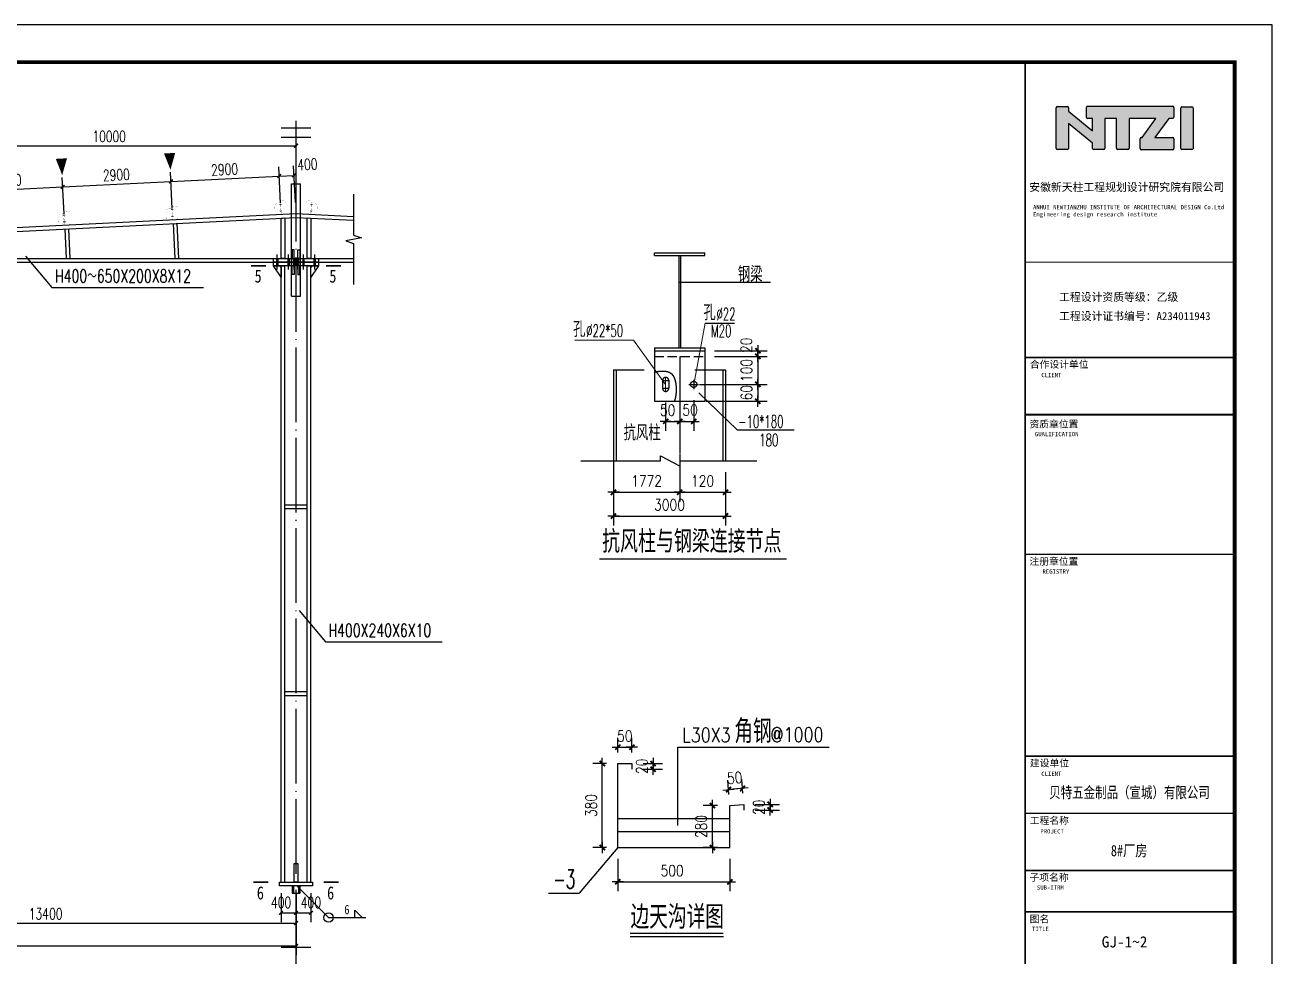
# Model space of a CAD drawing. Extents: x 36360094 to 36697644, y 75306 to 425482.
# Drawn here: x 36664272 to 36697644, y 354354 to 379289 of the extents above; entities that cross this region are included whole.
import ezdxf
from ezdxf.enums import TextEntityAlignment as Align

# ---------------------------------------------------------------- set-up
doc = ezdxf.new("R2010")
doc.units = 0
doc.header["$LTSCALE"] = 1000
doc.header["$MEASUREMENT"] = 0
for name, pattern in [('ACAD_ISO04W100', [30.5, 24, -3, 0.5, -3]), ('DASH', [0.35, 0.25, -0.1]), ('DOTE', [2.42, 2, -0.2, 0.02, -0.2])]:
    doc.linetypes.add(name, pattern=pattern)
doc.layers.get('0').update_dxf_attribs({"linetype": 'CONTINUOUS'})
doc.layers.get('DEFPOINTS').update_dxf_attribs({"linetype": 'CONTINUOUS'})
for name, color, linetype in [('10', 7, 'CONTINUOUS'), ('114', 2, 'CONTINUOUS'), ('116', 1, 'CONTINUOUS'), ('14', 2, 'CONTINUOUS'), ('DIM_SYMB', 3, 'CONTINUOUS'), ('GREEN', 3, 'CONTINUOUS'), ('PUB_', 7, 'CONTINUOUS'), ('PUB_DIM', 3, 'CONTINUOUS'), ('PUB_TAB', 7, 'CONTINUOUS'), ('PUB_TEXT', 7, 'CONTINUOUS'), ('PUB_TITLE', 4, 'CONTINUOUS'), ('柱子', 3, 'CONTINUOUS'), ('标注', 4, 'CONTINUOUS'), ('檩托', 151, 'CONTINUOUS'), ('焊缝标注', 253, 'CONTINUOUS'), ('隅撑', 1, 'CONTINUOUS')]:
    doc.layers.add(name, color=color, linetype=linetype)
doc.layers.add('标注线', color=7, linetype='CONTINUOUS', lineweight=13)
doc.styles.add('_HZTXT', font='txt.shx', dxfattribs={"width": 0.8, "bigfont": 'hztxt.shx'})
doc.styles.add('_SIMPLEX', font='SIMPLEX', dxfattribs={"width": 0.8})
doc.styles.add('_TCH_DIM_T3', font='SIMPLEX', dxfattribs={"width": 0.705882, "bigfont": 'GBCBIG'})
doc.styles.add('DIM_FONT', font='SIMPLEX.shx', dxfattribs={"width": 0.8})
doc.styles.add('DIM_FONT_T3', font='SIMPLEX.shx', dxfattribs={"width": 0.8})
doc.styles.add('DX', font='romans.shx', dxfattribs={"bigfont": 'hztxt.shx'})
doc.styles.add('STYLE-黑体', font='simhei.ttf')
doc.styles.add('TQ', font='')
doc.styles.add('中西', font='romans.shx', dxfattribs={"width": 0.8, "height": 350, "bigfont": 'hztxt.shx'})
doc.styles.get('TQ').set_extended_font_data('SimSun')
doc.dimstyles.new('_TCH_ARCH&&100', dxfattribs={"dimtxt": 297.5, "dimasz": 100, "dimexe": 250, "dimexo": 300, "dimgap": 100, "dimtad": 1, "dimdec": 0, "dimzin": 0, "dimdsep": 46, "dimtxsty": '_TCH_DIM_T3', "dimblk": 'ARCHTICK', "dimcen": 0.09, "dimclrt": 7, "dimazin": 2, "dimtfac": 1, "dimtdec": 0, "dimtix": 1, "dimtmove": 2, "dimatfit": 3, "dimfxl": 0, "dimtolj": 1, "dimtzin": 0, "dimarcsym": 0})
doc.dimstyles.new('DIMN', dxfattribs={"dimtxt": 300, "dimasz": 1, "dimexe": 250, "dimexo": 300, "dimgap": 150, "dimtad": 1, "dimdec": 0, "dimzin": 0, "dimdsep": 46, "dimtxsty": 'DIM_FONT', "dimblk": '_DIMX', "dimcen": 0.09, "dimclrt": 7, "dimadec": 0, "dimazin": 0, "dimtfac": 1, "dimtdec": 0, "dimtix": 1, "dimtmove": 2, "dimatfit": 3, "dimldrblk": '_DIMX', "dimfxl": 0, "dimtolj": 1, "dimtzin": 0, "dimarcsym": 0})
doc.dimstyles.new('DIMN$TCH&&100', dxfattribs={"dimtxt": 300, "dimasz": 1, "dimexe": 250, "dimexo": 300, "dimgap": 150, "dimtad": 1, "dimdec": 0, "dimzin": 0, "dimdsep": 46, "dimtxsty": 'DIM_FONT_T3', "dimblk": '_DIMX', "dimcen": 0.09, "dimclrt": 7, "dimadec": 0, "dimazin": 0, "dimtfac": 1, "dimtdec": 0, "dimtix": 1, "dimtmove": 2, "dimatfit": 3, "dimldrblk": '_DIMX', "dimfxl": 0, "dimtolj": 1, "dimtzin": 0, "dimarcsym": 0})

# ---------------------------------------------------------------- blocks, each defined once
blk = doc.blocks.new('_DIMX')
blk.add_line((-150, 0), (150, 0))
at = {"const_width": 50}
blk.add_lwpolyline([(-70, -70), (70, 70)], dxfattribs=at)
blk = doc.blocks.new('*D20')
at = {"layer": 'DEFPOINTS', "color": 0}
for p in [(36682021, 369663), (36682195, 369213), (36683883, 369213)]:
    blk.add_point(p, dxfattribs=at)
at = {"layer": 'PUB_DIM', "color": 0, "lineweight": -2}
for p, q in [((36682321, 369663), (36684133, 369663)), ((36683883, 369664), (36683883, 369665)), ((36683883, 369663), (36683883, 369213)), ((36682495, 369213), (36684133, 369213)), ((36683883, 369212), (36683883, 369211))]:
    blk.add_line(p, q, dxfattribs=at)
for p, rotation in [((36683883, 369663), 270), ((36683883, 369213), 90)]:
    blk.add_blockref('_DIMX', p, dxfattribs=dict(at, rotation=rotation))
at = {"layer": 'PUB_DIM', "color": 7, "insert": (36683583, 369438), "char_height": 300, "attachment_point": 5, "rotation": 90, "style": 'DIM_FONT'}
blk.add_mtext('\\A1;60', dxfattribs=at)
blk = doc.blocks.new('*D21')
at = {"layer": 'DEFPOINTS', "color": 0}
for p in [(36682420, 370413), (36682021, 369663), (36683883, 369663)]:
    blk.add_point(p, dxfattribs=at)
at = {"layer": 'PUB_DIM', "color": 0, "lineweight": -2}
for p, q in [((36682720, 370413), (36684133, 370413)), ((36683883, 370414), (36683883, 370415)), ((36683883, 370413), (36683883, 369663)), ((36682321, 369663), (36684133, 369663)), ((36683883, 369662), (36683883, 369661))]:
    blk.add_line(p, q, dxfattribs=at)
for p, rotation in [((36683883, 370413), 270), ((36683883, 369663), 90)]:
    blk.add_blockref('_DIMX', p, dxfattribs=dict(at, rotation=rotation))
at = {"layer": 'PUB_DIM', "color": 7, "insert": (36683583, 370038), "char_height": 300, "attachment_point": 5, "rotation": 90, "style": 'DIM_FONT'}
blk.add_mtext('\\A1;100', dxfattribs=at)
blk = doc.blocks.new('*D22')
at = {"layer": 'DEFPOINTS', "color": 0}
for p in [(36682420, 370563), (36682420, 370413), (36683883, 370413)]:
    blk.add_point(p, dxfattribs=at)
at = {"layer": 'PUB_DIM', "color": 0, "lineweight": -2}
for p, q in [((36682720, 370563), (36684133, 370563)), ((36683883, 370564), (36683883, 370565)), ((36683883, 370563), (36683883, 370413)), ((36682720, 370413), (36684133, 370413)), ((36683883, 370412), (36683883, 370411))]:
    blk.add_line(p, q, dxfattribs=at)
for p, rotation in [((36683883, 370563), 270), ((36683883, 370413), 90)]:
    blk.add_blockref('_DIMX', p, dxfattribs=dict(at, rotation=rotation))
at = {"layer": 'PUB_DIM', "color": 7, "insert": (36683575, 370710), "char_height": 300, "attachment_point": 5, "rotation": 90, "style": 'DIM_FONT'}
blk.add_mtext('\\A1;20', dxfattribs=at)
blk = doc.blocks.new('tk0')
h = blk.add_hatch(color=256)
h.paths.add_polyline_path([(32852392, -1204546), (32853685, -1205603), (32853685, -1205878, 0.414214), (32853749, -1205942), (32854275, -1205942, 0.414214), (32854339, -1205878), (32854339, -1204280), (32854967, -1204280), (32854967, -1205875, 0.414214), (32855031, -1205939), (32855571, -1205939, 0.414214), (32855635, -1205875), (32855635, -1204280), (32857060, -1204280), (32856336, -1205302), (32856292, -1205302, 0.414214), (32856228, -1205366), (32856228, -1205892, 0.414214), (32856292, -1205956), (32857972, -1205956, 0.414214), (32858036, -1205892), (32858036, -1205362, 0.414214), (32857972, -1205298), (32857012, -1205298), (32857761, -1204270), (32857974, -1204270, 0.414214), (32858038, -1204206), (32858038, -1203685, 0.414214), (32857974, -1203621), (32853417, -1203621, 0.414214), (32853353, -1203685), (32853353, -1204218, 0.414214), (32853417, -1204282), (32853679, -1204282), (32853679, -1204939), (32852388, -1203885), (32852389, -1203708, 0.41489), (32852325, -1203644), (32851789, -1203644, 0.414214), (32851725, -1203708), (32851725, -1205882, 0.414214), (32851789, -1205946), (32852328, -1205946, 0.414214), (32852392, -1205882)])
h.paths.add_polyline_path([(32858400, -1205878, 0.414214), (32858464, -1205942), (32858999, -1205942, 0.414214), (32859063, -1205878), (32859063, -1203710, 0.414214), (32858999, -1203646), (32858464, -1203646, 0.414214), (32858400, -1203710)])
for p, q in [((32851725, -1205882), (32851725, -1203708)), ((32851789, -1203644), (32852325, -1203644)), ((32852389, -1203708), (32852388, -1203885)), ((32852388, -1203885), (32853679, -1204939)), ((32853353, -1204218), (32853353, -1203685)), ((32853417, -1203621), (32857974, -1203621)), ((32858038, -1203685), (32858038, -1204206)), ((32858400, -1205878), (32858400, -1203710)), ((32858464, -1203646), (32858999, -1203646)), ((32859063, -1203710), (32859063, -1205878)), ((32853685, -1205603), (32852392, -1204546)), ((32852392, -1204546), (32852392, -1205882)), ((32853679, -1204282), (32853417, -1204282)), ((32853679, -1204939), (32853679, -1204282)), ((32854967, -1204280), (32854339, -1204280)), ((32854339, -1204280), (32854339, -1205878)), ((32854967, -1205875), (32854967, -1204280)), ((32857060, -1204280), (32855635, -1204280)), ((32855635, -1204280), (32855635, -1205875)), ((32856336, -1205302), (32857060, -1204280)), ((32857761, -1204270), (32857012, -1205298)), ((32857974, -1204270), (32857761, -1204270)), ((32856228, -1205892), (32856228, -1205366)), ((32856292, -1205302), (32856336, -1205302)), ((32857012, -1205298), (32857972, -1205298)), ((32858036, -1205362), (32858036, -1205892)), ((32852328, -1205946), (32851789, -1205946)), ((32853685, -1205878), (32853685, -1205603)), ((32854275, -1205942), (32853749, -1205942)), ((32855571, -1205939), (32855031, -1205939)), ((32857972, -1205956), (32856292, -1205956)), ((32858999, -1205942), (32858464, -1205942))]:
    blk.add_line(p, q)
for centre, start, end in [((32851789, -1203708), 90, 180), ((32852325, -1203708), 359.86763, 90), ((32853417, -1203685), 90, 180), ((32857974, -1203685), 0, 90), ((32858464, -1203710), 90, 180), ((32858999, -1203710), 0, 90), ((32853417, -1204218), 180, 270), ((32857974, -1204206), 270, 0), ((32856292, -1205366), 90, 180), ((32857972, -1205362), 0, 90), ((32851789, -1205882), 180, 270), ((32852328, -1205882), 270, 0), ((32853749, -1205878), 180, 270), ((32854275, -1205878), 270, 0), ((32855031, -1205875), 180, 270), ((32855571, -1205875), 270, 0), ((32856292, -1205892), 180, 270), ((32857972, -1205892), 270, 0), ((32858464, -1205878), 180, 270), ((32858999, -1205878), 270, 0)]:
    blk.add_arc(centre, 64, start, end)
at = {"layer": 'PUB_TEXT'}
for q in [(32859815, -1201267), (32861287, -1202326)]:
    blk.add_line((32861287, -1201267), q, dxfattribs=at)
at = {"layer": 'PUB_TITLE'}
blk.add_line((32861287, -1201267), (32850067, -1201267), dxfattribs=at)
at = {"layer": 'PUB_TITLE', "lineweight": 40}
blk.add_line((32850062, -1220138), (32861282, -1220138), dxfattribs=at)
for points, const_width in [([(32850067, -1201267), (32850067, -1281267)], 85), ([(32850067, -1211977), (32861287, -1211977)], 51), ([(32850067, -1217077), (32861287, -1217077)], 85), ([(32850067, -1220137), (32861287, -1220137)], 85), ([(32850062, -1227618), (32861282, -1227618)], 85), ([(32850067, -1238433), (32861287, -1238433)], 85), ([(32850067, -1241493), (32861287, -1241493)], 85), ([(32850067, -1244553), (32861287, -1244553)], 85), ([(32850067, -1246763), (32861287, -1246763)], 85)]:
    blk.add_lwpolyline(points, dxfattribs=dict(at, const_width=const_width))
at = {"layer": 'PUB_TEXT', "char_height": 425, "attachment_point": 1, "style": 'TQ'}
for s, insert in [('安徽新天柱工程规划设计研究院有限公司 ', (32850295, -1207742)), ('工程设计资质等级：乙级 ', (32851887, -1213629)), ('工程设计证书编号：A234011943 ', (32851887, -1214649))]:
    blk.add_mtext(s, dxfattribs=dict(at, insert=insert))
at = {"layer": 'PUB_TEXT', "attachment_point": 1, "style": 'TQ'}
for s, insert, char_height, width in [('ANHUI NEWTIANZHU INSTITUTE OF ARCHITECTURAL DESIGN Co.Ltd\\PEngineering design research institute', (32850492, -1208912), 229.5, 10514.71), ('合作设计单位', (32850326, -1217257), 374, 3498.52), ('CLIENT', (32850938, -1217903), 229.5, 4799.1), ('资质章位置', (32850304, -1220460), 374, 4250), ('GUALIFICATION', (32850593, -1221066), 229.5, 5361.8), ('注册章位置', (32850304, -1227811), 374, 3060), ('REGISTRY', (32851001, -1228427), 229.5, 4799.1), ('建设单位', (32850326, -1238613), 374, 2223.6), ('CLIENT', (32850938, -1239259), 229.5, 4799.1), ('工程名称', (32850323, -1241690), 374, 2223.6), ('PROJECT', (32850887, -1242340), 229.5, 4799.1), ('子项名称', (32850306, -1244736), 374, 2223.6), ('SUB-ITRM', (32850702, -1245348), 229.5, 4799.1), ('图名', (32850313, -1246965), 374, 2223.6), ('TITLE', (32850446, -1247564), 229.5, 4799.1)]:
    blk.add_mtext(s, dxfattribs=dict(at, insert=insert, char_height=char_height, width=width))
blk = doc.blocks.new('A$C097124DE')
at = {"layer": '檩托'}
for points, const_width in [([(90, 5), (81, 184), (75, 184), (76, 157), (28, 155), (1, 109), (6, 1), (90, 5)], 1), ([(65, 139), (98, 140)], 10), ([(69, 49), (103, 50)], 10), ([(76, 157), (84, 4)], 1)]:
    blk.add_lwpolyline(points, dxfattribs=dict(at, const_width=const_width))
at = {"layer": '檩托', "const_width": 1}
blk.add_lwpolyline([(159, 28), (160, 8), (90, 5), (81, 184), (151, 188), (152, 168), (149, 168), (148, 185), (83, 182), (92, 7), (157, 11), (156, 28)], close=True, dxfattribs=at)
blk = doc.blocks.new('A$C351B0861')
at = {"layer": '隅撑'}
blk.add_lwpolyline([(150, 444, 300, 0, 0), (172, 0, 0, 0, 0)], format="xyseb", dxfattribs=at)
blk = doc.blocks.new('_ArchTick')
at = {"color": 0, "linetype": 'ByBlock', "const_width": 0.4}
blk.add_lwpolyline([(-0.5, -0.5), (0.5, 0.5)], dxfattribs=at)
blk = doc.blocks.new('*D649')
at = {"layer": 'DEFPOINTS', "color": 0}
for p in [(36631526, 356336), (36671526, 356336), (36671526, 354626)]:
    blk.add_point(p, dxfattribs=at)
at = {"layer": 'PUB_DIM', "color": 0, "lineweight": -2}
for p, q in [((36631526, 356036), (36631526, 354376)), ((36671526, 356036), (36671526, 354376)), ((36631526, 354626), (36671526, 354626))]:
    blk.add_line(p, q, dxfattribs=at)
at = {"layer": 'PUB_DIM', "color": 0, "lineweight": -2, "xscale": 100, "yscale": 100, "zscale": 100, "rotation": 180}
blk.add_blockref('_ArchTick', (36631526, 354626), dxfattribs=at)
at = {"layer": 'PUB_DIM', "color": 0, "lineweight": -2, "xscale": 100, "yscale": 100, "zscale": 100}
blk.add_blockref('_ArchTick', (36671526, 354626), dxfattribs=at)
at = {"layer": 'PUB_DIM', "color": 7, "insert": (36651526, 354875), "char_height": 297.5, "attachment_point": 5, "style": '_TCH_DIM_T3'}
blk.add_mtext('\\A1;40000', dxfattribs=at)
blk = doc.blocks.new('*D652')
at = {"layer": 'DEFPOINTS', "color": 0}
for p in [(36658126, 356336), (36671526, 356336), (36671526, 355238)]:
    blk.add_point(p, dxfattribs=at)
at = {"layer": 'PUB_DIM', "color": 0, "lineweight": -2}
for p, q in [((36658126, 356036), (36658126, 354988)), ((36671526, 356036), (36671526, 354988)), ((36658126, 355238), (36671526, 355238))]:
    blk.add_line(p, q, dxfattribs=at)
at = {"layer": 'PUB_DIM', "color": 0, "lineweight": -2, "xscale": 100, "yscale": 100, "zscale": 100, "rotation": 180}
blk.add_blockref('_ArchTick', (36658126, 355238), dxfattribs=at)
at = {"layer": 'PUB_DIM', "color": 0, "lineweight": -2, "xscale": 100, "yscale": 100, "zscale": 100}
blk.add_blockref('_ArchTick', (36671526, 355238), dxfattribs=at)
at = {"layer": 'PUB_DIM', "color": 7, "insert": (36664826, 355487), "char_height": 297.5, "attachment_point": 5, "style": '_TCH_DIM_T3'}
blk.add_mtext('\\A1;13400', dxfattribs=at)
blk = doc.blocks.new('*D653')
at = {"layer": 'DEFPOINTS', "color": 0}
for p in [(36671126, 356336), (36671526, 356336), (36671526, 355513)]:
    blk.add_point(p, dxfattribs=at)
at = {"layer": 'PUB_DIM', "color": 0, "lineweight": -2}
for p, q in [((36671126, 356036), (36671126, 355263)), ((36671526, 356036), (36671526, 355263)), ((36671126, 355513), (36671526, 355513))]:
    blk.add_line(p, q, dxfattribs=at)
at = {"layer": 'PUB_DIM', "color": 0, "lineweight": -2, "xscale": 100, "yscale": 100, "zscale": 100, "rotation": 180}
blk.add_blockref('_ArchTick', (36671126, 355513), dxfattribs=at)
at = {"layer": 'PUB_DIM', "color": 0, "lineweight": -2, "xscale": 100, "yscale": 100, "zscale": 100}
blk.add_blockref('_ArchTick', (36671526, 355513), dxfattribs=at)
at = {"layer": 'PUB_DIM', "color": 7, "insert": (36671126, 355788), "char_height": 297.5, "attachment_point": 5, "style": '_TCH_DIM_T3'}
blk.add_mtext('\\A1;400', dxfattribs=at)
blk = doc.blocks.new('*D654')
at = {"layer": 'DEFPOINTS', "color": 0}
for p in [(36671526, 356336), (36671926, 356336), (36671926, 355513)]:
    blk.add_point(p, dxfattribs=at)
at = {"layer": 'PUB_DIM', "color": 0, "lineweight": -2}
for p, q in [((36671526, 356036), (36671526, 355263)), ((36671926, 356036), (36671926, 355263)), ((36671526, 355513), (36671926, 355513))]:
    blk.add_line(p, q, dxfattribs=at)
at = {"layer": 'PUB_DIM', "color": 0, "lineweight": -2, "xscale": 100, "yscale": 100, "zscale": 100, "rotation": 180}
blk.add_blockref('_ArchTick', (36671526, 355513), dxfattribs=at)
at = {"layer": 'PUB_DIM', "color": 0, "lineweight": -2, "xscale": 100, "yscale": 100, "zscale": 100}
blk.add_blockref('_ArchTick', (36671926, 355513), dxfattribs=at)
at = {"layer": 'PUB_DIM', "color": 7, "insert": (36671926, 355788), "char_height": 297.5, "attachment_point": 5, "style": '_TCH_DIM_T3'}
blk.add_mtext('\\A1;400', dxfattribs=at)
blk = doc.blocks.new('*D656')
at = {"layer": 'DEFPOINTS', "color": 0}
for p in [(36671526, 376055), (36661526, 374236), (36671526, 374236)]:
    blk.add_point(p, dxfattribs=at)
at = {"layer": 'PUB_DIM', "color": 0, "lineweight": -2}
for p, q in [((36661526, 374536), (36661526, 376305)), ((36671526, 374536), (36671526, 376305)), ((36661526, 376055), (36671526, 376055))]:
    blk.add_line(p, q, dxfattribs=at)
at = {"layer": 'PUB_DIM', "color": 0, "lineweight": -2, "xscale": 100, "yscale": 100, "zscale": 100, "rotation": 180}
blk.add_blockref('_ArchTick', (36661526, 376055), dxfattribs=at)
at = {"layer": 'PUB_DIM', "color": 0, "lineweight": -2, "xscale": 100, "yscale": 100, "zscale": 100}
blk.add_blockref('_ArchTick', (36671526, 376055), dxfattribs=at)
at = {"layer": 'PUB_DIM', "color": 7, "insert": (36666526, 376303), "char_height": 297.5, "attachment_point": 5, "style": '_TCH_DIM_T3'}
blk.add_mtext('\\A1;10000', dxfattribs=at)
blk = doc.blocks.new('*D671')
at = {"layer": 'DEFPOINTS', "color": 0}
for p in [(36665282, 374951), (36662437, 373781), (36665333, 373926)]:
    blk.add_point(p, dxfattribs=at)
at = {"layer": 'PUB_DIM', "color": 0, "lineweight": -2}
for p, q in [((36665318, 374226), (36665270, 375201)), ((36662422, 374081), (36662373, 375056)), ((36662386, 374806), (36665282, 374951))]:
    blk.add_line(p, q, dxfattribs=at)
at = {"layer": 'PUB_DIM', "color": 0, "lineweight": -2, "xscale": 100, "yscale": 100, "zscale": 100}
for p, rotation in [((36662386, 374806), 182.8623869123426), ((36665282, 374951), 2.862386912342652)]:
    blk.add_blockref('_ArchTick', p, dxfattribs=dict(at, rotation=rotation))
at = {"layer": 'PUB_DIM', "color": 7, "insert": (36663822, 375127), "char_height": 297.5, "attachment_point": 5, "rotation": 2.8624, "style": '_TCH_DIM_T3'}
blk.add_mtext('\\A1;2900', dxfattribs=at)
blk = doc.blocks.new('*D672')
at = {"layer": 'DEFPOINTS', "color": 0}
for p in [(36668179, 375096), (36665333, 373926), (36668230, 374071)]:
    blk.add_point(p, dxfattribs=at)
at = {"layer": 'PUB_DIM', "color": 0, "lineweight": -2}
for p, q in [((36665318, 374226), (36665270, 375201)), ((36668215, 374371), (36668166, 375346)), ((36665282, 374951), (36668179, 375096))]:
    blk.add_line(p, q, dxfattribs=at)
at = {"layer": 'PUB_DIM', "color": 0, "lineweight": -2, "xscale": 100, "yscale": 100, "zscale": 100}
for p, rotation in [((36668179, 375096), 2.86238691234311), ((36665282, 374951), 182.8623869123431)]:
    blk.add_blockref('_ArchTick', p, dxfattribs=dict(at, rotation=rotation))
at = {"layer": 'PUB_DIM', "color": 7, "insert": (36666718, 375272), "char_height": 297.5, "attachment_point": 5, "rotation": 2.8624, "style": '_TCH_DIM_T3'}
blk.add_mtext('\\A1;2900', dxfattribs=at)
blk = doc.blocks.new('*D673')
at = {"layer": 'DEFPOINTS', "color": 0}
for p in [(36671075, 375241), (36671126, 374216), (36668230, 374071)]:
    blk.add_point(p, dxfattribs=at)
at = {"layer": 'PUB_DIM', "color": 0, "lineweight": -2}
for p, q in [((36671111, 374515), (36671062, 375491)), ((36668215, 374371), (36668166, 375346)), ((36668179, 375096), (36671075, 375241))]:
    blk.add_line(p, q, dxfattribs=at)
at = {"layer": 'PUB_DIM', "color": 0, "lineweight": -2, "xscale": 100, "yscale": 100, "zscale": 100}
for p, rotation in [((36668179, 375096), 182.8623869123422), ((36671075, 375241), 2.862386912342182)]:
    blk.add_blockref('_ArchTick', p, dxfattribs=dict(at, rotation=rotation))
at = {"layer": 'PUB_DIM', "color": 7, "insert": (36669614, 375417), "char_height": 297.5, "attachment_point": 5, "rotation": 2.8624, "style": '_TCH_DIM_T3'}
blk.add_mtext('\\A1;2900', dxfattribs=at)
blk = doc.blocks.new('*D674')
at = {"layer": 'DEFPOINTS', "color": 0}
for p in [(36671474, 375261), (36671126, 374216), (36671526, 374236)]:
    blk.add_point(p, dxfattribs=at)
at = {"layer": 'PUB_DIM', "color": 0, "lineweight": -2}
for p, q in [((36671111, 374515), (36671062, 375491)), ((36671511, 374535), (36671462, 375511)), ((36671075, 375241), (36671474, 375261))]:
    blk.add_line(p, q, dxfattribs=at)
at = {"layer": 'PUB_DIM', "color": 0, "lineweight": -2, "xscale": 100, "yscale": 100, "zscale": 100}
for p, rotation in [((36671075, 375241), 182.8623869123446), ((36671474, 375261), 2.862386912344649)]:
    blk.add_blockref('_ArchTick', p, dxfattribs=dict(at, rotation=rotation))
at = {"layer": 'PUB_DIM', "color": 7, "insert": (36671830, 375554), "char_height": 297.5, "attachment_point": 5, "rotation": 2.8624, "style": '_TCH_DIM_T3'}
blk.add_mtext('\\A1;400', dxfattribs=at)

msp = doc.modelspace()

# ---------------------------------------------------------------- linework, layer by layer
for p, q in [((36671405.7, 375036.6, 400), (36671645.8, 375036.6, 400)), ((36671405.7, 372029.2, -208.2), (36671405.7, 375036.6, 200)), ((36671645.9, 372029.2, -208.2), (36671645.8, 375036.6, 200)), ((36665338.4, 373826.3, 202.5), (36665377.9, 373037, 222.6)), ((36665438.3, 373831.3, 202.5), (36665478, 373037, 222.7)), ((36668234.8, 373971.1, 202.5), (36668281.5, 373037.2, 226.2)), ((36668334.7, 373976.1, 202.5), (36668381.6, 373037.2, 226.4)), ((36681786.8, 372399.2), (36684222.5, 372399.2)), ((36671405.7, 372029.2, -208.2), (36671645.9, 372029.2, -208.2)), ((36671225.7, 366435.8, 200), (36671825.7, 366435.8, 200)), ((36671225.7, 366335.8, 200), (36671825.7, 366335.8, 200)), ((36671225.7, 361435.8, 200), (36671825.7, 361435.8, 200)), ((36671225.7, 361335.8, 200), (36671825.7, 361335.8, 200)), ((36680136.7, 357259.6), (36680136.7, 359509.6)), ((36680136.7, 359509.6), (36680511.7, 359509.6)), ((36680511.7, 359509.6), (36680511.7, 359359.6)), ((36683136.7, 358384.6), (36683510.4, 358415.7)), ((36683510.4, 358415.7), (36683510.4, 358265.7)), ((36683136.7, 357259.6), (36683136.7, 358384.6)), ((36680136.7, 357259.6), (36683136.7, 357259.6)), ((36680463.5, 354970), (36682956.4, 354970)), ((36680463.5, 354882.7), (36682965.2, 354882.7))]:
    msp.add_line(p, q)
at = {"linetype": 'ACAD_ISO04W100'}
for p, q in [((36681117.6, 373113.3), (36681117.6, 373188.3)), ((36681117.6, 373188.3), (36682467.6, 373188.3)), ((36681117.6, 373113.3), (36682467.6, 373113.3)), ((36681770.1, 373113.3), (36681770.1, 370638.3)), ((36681815.1, 373113.3), (36681815.1, 370638.3)), ((36682467.6, 373113.3), (36682467.6, 373188.3)), ((36681117.6, 370638.3), (36682467.6, 370638.3)), ((36681117.6, 370638.3), (36681117.6, 370563.3)), ((36681117.6, 370563.3), (36681117.6, 369213.3)), ((36681117.6, 370563.3), (36682467.6, 370563.3)), ((36682467.6, 370638.3), (36682467.6, 370563.3)), ((36682467.6, 370563.3), (36682467.6, 369213.3)), ((36681792.6, 370413.3), (36681792.6, 367832.4)), ((36680020.4, 370055), (36680020.4, 367616.1)), ((36680020.4, 370055), (36680845.4, 370055)), ((36680095.4, 370055), (36680095.4, 367616.1)), ((36681335.1, 369768.3), (36681335.1, 369558.3)), ((36681335.1, 369768.3), (36681500.1, 369768.3)), ((36681500.1, 369768.3), (36681500.1, 369558.3)), ((36682167.6, 369789.2), (36682167.6, 369537.5)), ((36682195.4, 370055), (36683020.4, 370055)), ((36682945.4, 370055), (36682945.4, 367616.1)), ((36683020.4, 370055), (36683020.4, 367616.1)), ((36681335.1, 369558.3), (36681500.1, 369558.3)), ((36682041.8, 369663.3), (36682293.5, 369663.3)), ((36681117.6, 369213.3), (36682467.6, 369213.3)), ((36679147.5, 367616.1), (36681279.4, 367616.1)), ((36681279.4, 367753.2), (36681806.9, 367470.5)), ((36681279.4, 367616.1), (36681279.4, 367753.2)), ((36681806.9, 367470.5), (36681806.9, 367616.1)), ((36681806.9, 367616.1), (36683856.8, 367616.1))]:
    msp.add_line(p, q, dxfattribs=at)
at = {"linetype": 'DASH'}
msp.add_line((36681117.6, 370413.3), (36682467.6, 370413.3), dxfattribs=at)
at = {"color": 0, "linetype": 'ByBlock'}
for p, q in [((36680136.7, 359809.6), (36680136.7, 360197.6)), ((36680511.7, 359809.6), (36680511.7, 360197.6)), ((36680135.7, 359947.6), (36680134.7, 359947.6)), ((36680136.7, 359947.6), (36680511.7, 359947.6)), ((36680512.7, 359947.6), (36680513.7, 359947.6)), ((36679836.7, 359509.6), (36679471.8, 359509.6)), ((36679721.8, 357260.6), (36679721.8, 359508.6)), ((36680811.7, 359509.6), (36681331.3, 359509.6)), ((36681081.3, 359510.6), (36681081.3, 359511.6)), ((36681081.3, 359359.6), (36681081.3, 359509.6)), ((36680811.7, 359359.6), (36681331.3, 359359.6)), ((36681081.3, 359358.6), (36681081.3, 359357.6)), ((36683485.5, 358714.7), (36683454, 359092.7)), ((36683111.8, 358683.5), (36683080.3, 359061.5)), ((36683100, 358812.3), (36683099, 358812.2)), ((36683474.7, 358843.5), (36683101, 358812.4)), ((36683475.7, 358843.6), (36683476.7, 358843.7)), ((36683810.4, 358415.7), (36684462.7, 358415.7)), ((36684212.7, 358416.7), (36684212.7, 358417.7)), ((36684212.7, 358415.7), (36684212.7, 358265.7)), ((36682802.6, 358384.6), (36682419.4, 358384.6)), ((36682669.4, 357260.6), (36682669.4, 358383.6)), ((36683810.4, 358265.7), (36684462.7, 358265.7)), ((36684212.7, 358264.7), (36684212.7, 358263.7)), ((36679836.7, 357259.6), (36679471.8, 357259.6)), ((36682802.6, 357259.6), (36682419.4, 357259.6)), ((36680136.7, 356959.6), (36680136.7, 356092)), ((36683136.7, 356959.6), (36683136.7, 356092)), ((36680137.7, 356342), (36683135.7, 356342))]:
    msp.add_line(p, q, dxfattribs=at)
at = {"linetype": 'ACAD_ISO04W100'}
msp.add_circle((36682167.6, 369663.3), 82.5, dxfattribs=at)
for centre, start, end in [((36681417.6, 369768.3), 0, 180), ((36681417.6, 369558.3), 180, 0)]:
    msp.add_arc(centre, 82.5, start, end, dxfattribs=at)
msp.add_open_spline([(36681117.6, 369991.1), (36681117.6, 369991.1), (36681802.6, 370186.7), (36681703, 369290.6), (36681644, 369213.3)], degree=3, knots=[0, 0, 0, 0, 70.1880772, 173.8947467, 173.8947467, 173.8947467, 173.8947467], dxfattribs=at)
msp.add_solid([(36680136.7, 357259.6), (36679992.1, 357119.9), (36680022.7, 357094.1)])
at = {"layer": '10'}
for points, const_width, elevation in [([(36670325.7, 372837.4), (36670725.7, 372837.4)], 45, 200), ([(36672725.7, 372837.4), (36672325.7, 372837.4)], 45, 200), ([(36679642, 364989.8), (36684651.4, 364989.8)], 33.7, 675), ([(36670385.7, 356335.8), (36670785.7, 356335.8)], 45, 200), ([(36672665.7, 356335.8), (36672265.7, 356335.8)], 45, 200)]:
    msp.add_lwpolyline(points, dxfattribs=dict(at, const_width=const_width, elevation=elevation))
at = {"layer": '114', "color": 2, "linetype": 'ByBlock'}
for p, q in [((36671025.7, 372737.4, 200), (36671025.7, 373137.4, 200)), ((36671325.7, 372737.4, 200), (36671325.7, 373137.4, 200)), ((36671475.7, 372737.4, 200), (36671475.7, 373137.4, 200)), ((36671575.7, 372737.4, 200), (36671575.7, 373137.4, 200)), ((36671725.7, 372737.4, 200), (36671725.7, 373137.4, 200)), ((36672025.7, 372737.4, 200), (36672025.7, 373137.4, 200))]:
    msp.add_line(p, q, dxfattribs=at)
at = {"layer": '114', "color": 1, "const_width": 70, "elevation": 200}
for points in [[(36671025.7, 372837.4), (36671025.7, 373037.4)], [(36671325.7, 372837.4), (36671325.7, 373037.4)], [(36671475.7, 372837.4), (36671475.7, 373037.4)], [(36671575.7, 372837.4), (36671575.7, 373037.4)], [(36671725.7, 372837.4), (36671725.7, 373037.4)], [(36672025.7, 372837.4), (36672025.7, 373037.4)]]:
    msp.add_lwpolyline(points, dxfattribs=at)
at = {"layer": '116', "elevation": 200}
for points in [[(36671425.7, 356235.8), (36671425.7, 356035.8)], [(36671455.7, 356235.8), (36671455.7, 356035.8)], [(36671595.7, 356235.8), (36671595.7, 356035.8)], [(36671625.7, 356235.8), (36671625.7, 356035.8)], [(36671425.7, 356035.8), (36671625.7, 356035.8)]]:
    msp.add_lwpolyline(points, dxfattribs=at)
at = {"layer": '14', "elevation": 200}
for points in [[(36671125.7, 374115.7), (36671225.7, 374120.7)], [(36671125.7, 373037.4), (36671125.7, 374115.7)], [(36671225.7, 374120.7), (36671225.7, 373037.4)], [(36671825.7, 373037.4), (36671825.7, 374120.7)], [(36671825.7, 374120.7), (36671925.7, 374115.7)], [(36671925.7, 374115.7), (36671925.7, 373037.4)], [(36671475.7, 373267.4), (36671425.7, 373267.4)], [(36671425.7, 373267.4), (36671425.7, 373037.4)], [(36671475.7, 373037.4), (36671475.7, 373267.4)], [(36671575.7, 373037.4), (36671575.7, 373267.4)], [(36671575.7, 373267.4), (36671625.7, 373267.4)], [(36671625.7, 373267.4), (36671625.7, 373037.4)], [(36670925.7, 373037.4), (36672125.7, 373037.4)], [(36670925.7, 372937.4), (36670925.7, 373037.4)], [(36672125.7, 372937.4), (36670925.7, 372937.4)], [(36670925.7, 372937.4), (36672125.7, 372937.4)], [(36670925.7, 372837.4), (36670925.7, 372937.4)], [(36672125.7, 372837.4), (36670925.7, 372837.4)], [(36671125.7, 372537.4), (36670925.7, 372837.4)], [(36670925.7, 372837.4), (36671085.7, 372837.4)], [(36671085.7, 372837.4), (36671125.7, 372797.4)], [(36671225.7, 373037.4), (36671125.7, 373037.4)], [(36671125.7, 372797.4), (36671125.7, 372537.4)], [(36671425.7, 373037.4), (36671475.7, 373037.4)], [(36671425.7, 372607.4), (36671425.7, 372837.4)], [(36671425.7, 372837.4), (36671475.7, 372837.4)], [(36671475.7, 372837.4), (36671475.7, 372607.4)], [(36671625.7, 373037.4), (36671575.7, 373037.4)], [(36671575.7, 372837.4), (36671575.7, 372607.4)], [(36671625.7, 372837.4), (36671575.7, 372837.4)], [(36671625.7, 372607.4), (36671625.7, 372837.4)], [(36671925.7, 373037.4), (36671825.7, 373037.4)], [(36672125.7, 372837.4), (36671925.7, 372537.4)], [(36671925.7, 372797.4), (36671965.7, 372837.4)], [(36671925.7, 372537.4), (36671925.7, 372797.4)], [(36671965.7, 372837.4), (36672125.7, 372837.4)], [(36672125.7, 373037.4), (36672125.7, 372937.4)], [(36672125.7, 372937.4), (36672125.7, 372837.4)], [(36671475.7, 372607.4), (36671425.7, 372607.4)], [(36671575.7, 372607.4), (36671625.7, 372607.4)], [(36671475.7, 356335.8), (36671475.7, 356835.8)], [(36671475.7, 356835.8), (36671575.7, 356835.8)], [(36671575.7, 356835.8), (36671575.7, 356335.8)], [(36671085.7, 356235.8), (36671085.7, 356335.8)], [(36671085.7, 356335.8), (36671965.7, 356335.8)], [(36671965.7, 356235.8), (36671085.7, 356235.8)], [(36671575.7, 356335.8), (36671475.7, 356335.8)], [(36671965.7, 356335.8), (36671965.7, 356235.8)]]:
    msp.add_lwpolyline(points, dxfattribs=at)
at = {"layer": 'DEFPOINTS', "color": 0, "linetype": 'ByBlock'}
for p in [(36680511.7, 359947.6), (36679721.8, 359509.6), (36680136.7, 359509.6), (36680136.7, 359509.6), (36680511.7, 359509.6), (36680511.7, 359509.6), (36681081.3, 359509.6), (36680511.7, 359359.6), (36683101, 358812.4), (36683510.4, 358415.7), (36683510.4, 358415.7), (36682669.4, 358384.6), (36683136.7, 358384.6), (36683136.7, 358384.6), (36683510.4, 358265.7), (36684212.7, 358265.7), (36680136.7, 357259.6), (36680136.7, 357259.6), (36683136.7, 357259.6), (36683136.7, 357259.6), (36683136.7, 356342)]:
    msp.add_point(p, dxfattribs=at)
at = {"layer": 'DIM_SYMB'}
for p, q in [((36671925.7, 376524), (36671125.7, 376524)), ((36671925.7, 376274), (36671125.7, 376274)), ((36671925.7, 354582.5), (36671125.7, 354582.5))]:
    msp.add_line(p, q, dxfattribs=at)
at = {"layer": 'DIM_SYMB', "linetype": 'DOTE'}
msp.add_line((36671525.7, 354132.5), (36671525.7, 376724), dxfattribs=at)
at = {"layer": 'DIM_SYMB'}
msp.add_lwpolyline([(36673065.5, 374758.8), (36673065.4, 373660.6), (36673275.4, 373584.1), (36672855.4, 373510.1), (36673065.4, 373435.6), (36673065.3, 372337.3)], dxfattribs=at)
at = {"layer": 'PUB_'}
for p, q in [((36681738.8, 357851), (36681738.8, 359946.8)), ((36681738.8, 359946.8), (36685791.4, 359946.8)), ((36683136.7, 358032), (36680136.7, 358032)), ((36683136.7, 357683.8), (36680136.7, 357683.8))]:
    msp.add_line(p, q, dxfattribs=at)
at = {"layer": 'PUB_TEXT'}
for p, q in [((36682473.7, 371302.5), (36683259, 371299.9)), ((36678987.2, 370855.7, -147), (36680557.9, 370850.6, -147)), ((36683334.7, 368443.3, -147), (36684860.3, 368443.3, -147)), ((36680136.7, 357259.6), (36679104.3, 356040.9)), ((36678282.8, 356040.9), (36679104.3, 356040.9))]:
    msp.add_line(p, q, dxfattribs=at)
at = {"layer": 'PUB_TITLE'}
msp.add_lwpolyline([(36623344.3, 337288.6), (36697644.3, 337288.6), (36697644.3, 379288.6), (36623344.3, 379288.6)], close=True, dxfattribs=at)
at = {"layer": 'PUB_TITLE', "const_width": 100}
msp.add_lwpolyline([(36625844.3, 338288.6), (36696644.3, 338288.6), (36696644.3, 378288.6), (36625844.3, 378288.6)], close=True, dxfattribs=at)
at = {"layer": '柱子', "elevation": 200}
for points in [[(36661525.7, 373735.8), (36671525.7, 374235.8)], [(36661530.7, 373635.9), (36671525.7, 374135.7)], [(36671525.7, 374235.8), (36673065.4, 374158.8)], [(36671525.7, 374135.7), (36673065.4, 374058.7)], [(36661560.7, 373036.8), (36670925.7, 373037.4)], [(36661565.7, 372936.8), (36670925.7, 372937.4)], [(36671125.7, 356335.8), (36671125.7, 372837.4)], [(36671125.7, 372837.4), (36671225.7, 372837.4)], [(36671225.7, 356335.8), (36671225.7, 372837.4)], [(36671825.7, 356335.8), (36671825.7, 372837.4)], [(36671825.7, 372837.4), (36671925.7, 372837.4)], [(36671925.7, 356335.8), (36671925.7, 372837.4)], [(36672125.7, 373037.4), (36673065.4, 373037.3)], [(36672125.7, 372937.4), (36673065.3, 372937.3)]]:
    msp.add_lwpolyline(points, dxfattribs=at)
at = {"layer": '标注'}
for p, q in [((36664289.9, 373098.3, 200), (36664994.6, 372255.5, 200)), ((36664994.6, 372255.5, 200), (36669053.6, 372255.5, 200)), ((36671606.3, 363608), (36672311, 362765.2)), ((36672311, 362765.2), (36675438.4, 362765.2))]:
    msp.add_line(p, q, dxfattribs=at)
at = {"layer": '标注线', "linetype": 'ACAD_ISO04W100'}
for p, q in [((36682473.7, 371302.5), (36682167.6, 369663.3)), ((36680557.9, 370850.6, -147), (36681417.6, 369663.3)), ((36681417.6, 369850.8), (36681417.6, 369475.8)), ((36683334.7, 368443.3, -147), (36682306.1, 369435.2))]:
    msp.add_line(p, q, dxfattribs=at)
at = {"layer": '焊缝标注'}
msp.add_line((36671550.7, 356235.8, 200), (36672396.9, 355384.9, 200), dxfattribs=at)
at = {"layer": '焊缝标注', "color": 253, "linetype": 'ByBlock'}
for p, q in [((36673096.9, 355584.9, 200), (36673296.9, 355384.9, 200)), ((36673096.9, 355384.9, 200), (36673096.9, 355584.9, 200)), ((36672396.9, 355384.9, 200), (36673396.9, 355384.9, 200))]:
    msp.add_line(p, q, dxfattribs=at)
at = {"layer": '焊缝标注'}
msp.add_circle((36672396.9, 355384.9, 200), 125, dxfattribs=at)
msp.add_solid([(36671550.7, 356235.8, 200), (36671610.6, 356154.3, 200), (36671631.9, 356175.5, 200)], dxfattribs=at)

# ---------------------------------------------------------------- block references
for name, p, xscale, yscale, zscale in [('tk0', (20266000.9, 978922.3), 0.5, 0.5, 0.5), ('A$C097124DE', (36668050.4, 374061.6, 200), 1.998266281405947, 1.998266281405947, 1.998266281405947), ('A$C097124DE', (36670946.8, 374206.4, 200), 1.998266281405947, 1.998266281405947, 1.998266281405947), ('A$C097124DE', (36672104.6, 374206.4, 200), -1.998266281405947, 1.998266281405947, 1.998266281405947), ('A$C097124DE', (36665154.1, 373916.8, 200), 1.998266281405947, 1.998266281405947, 1.998266281405947)]:
    msp.add_blockref(name, p, dxfattribs=dict(xscale=xscale, yscale=yscale, zscale=zscale))
for p in [(36665097.7, 375265, 400), (36667994.1, 375409.9, 400)]:
    msp.add_blockref('A$C351B0861', p)
at = {"color": 0, "linetype": 'ByBlock'}
for p in [(36680136.7, 359947.6), (36683136.7, 356342)]:
    msp.add_blockref('_DIMX', p, dxfattribs=at)
for p, rotation in [((36680511.7, 359947.6), 180), ((36679721.8, 359509.6), 90), ((36681081.3, 359509.6), 270), ((36681081.3, 359359.6), 90), ((36683101, 358812.4), 4.76364166926067), ((36683474.7, 358843.5), 184.7636416692606), ((36682669.4, 358384.6), 90), ((36684212.7, 358415.7), 270), ((36684212.7, 358265.7), 90), ((36679721.8, 357259.6), 270), ((36682669.4, 357259.6), 270), ((36680136.7, 356342), 180)]:
    msp.add_blockref('_DIMX', p, dxfattribs=dict(at, rotation=rotation))

# ---------------------------------------------------------------- texts
at = {"color": 7, "linetype": 'ByBlock', "char_height": 300, "attachment_point": 5, "style": 'DIM_FONT'}
for s, insert in [('\\A1;50', (36680324.2, 360247.6)), ('500', (36681589.4, 356642))]:
    msp.add_mtext(s, dxfattribs=dict(at, insert=insert))
for s, insert, rotation in [('\\A1;20', (36680781.3, 359434.6), 90), ('\\A1;50', (36683263, 359126.9), 4.76364), ('380', (36679421.8, 358384.6), 90), ('\\A1;20', (36683912.7, 358340.7), 90), ('280', (36682369.4, 357822.1), 90)]:
    msp.add_mtext(s, dxfattribs=dict(at, insert=insert, rotation=rotation))
at = {"layer": '10', "width": 0.810006}
for p, p2 in [((36670417.7, 372389, 200), (36670606.7, 372389, 200)), ((36672417.7, 372389, 200), (36672606.7, 372389, 200))]:
    msp.add_text('5', height=350, rotation=0.00046, dxfattribs=at).set_placement(p, p2, align=Align.FIT)
for p, p2 in [((36670477.7, 355871.3, 200), (36670666.7, 355871.3, 200)), ((36672357.7, 355871.3, 200), (36672546.7, 355871.3, 200))]:
    msp.add_text('6', height=350, dxfattribs=at).set_placement(p, p2, align=Align.FIT)
at = {"layer": 'GREEN', "style": '中西', "width": 0.8}
for s, p in [('L30X3', (36681863.8, 360079.2)), ('@1000', (36684216.3, 360088.9))]:
    msp.add_text(s, height=388.13, dxfattribs=at).set_placement(p)
at = {"layer": 'PUB_TAB', "lineweight": -3, "style": 'STYLE-黑体'}
for s, width, p in [('贝特五金制品（宣城）有限公司', 0.75, (36693830.3, 358587.1)), ('8#厂房', 0.8, (36693821.8, 357028.8)), ('GJ-1~2', 1.000119, (36693696.9, 354584.6))]:
    msp.add_text(s, height=300, dxfattribs=dict(at, width=width)).set_placement(p, align=Align.CENTER)
at = {"layer": 'PUB_TEXT', "linetype": 'ACAD_ISO04W100'}
for s, height, style, width, p in [('钢梁', 414.72, '_HZTXT', 0.8, (36683347.3, 372404.8, -147)), ('孔', 414.7, '_HZTXT', 0.8, (36682425.9, 371380.3)), ('%%C22', 331.78, '_SIMPLEX', 0.6, (36682776.7, 371380.3)), ('孔', 414.7, '_HZTXT', 0.8, (36678939.4, 370933.5, -147)), ('%%C22*50', 331.78, '_SIMPLEX', 0.6, (36679290.2, 370933.5, -147)), ('M20', 331.78, '_SIMPLEX', 0.6, (36682631.6, 370929.7)), ('-10*180', 331.78, '_SIMPLEX', 0.6, (36683359.5, 368502.7, -117.6)), ('抗风柱', 414.72, '_HZTXT', 0.8, (36680291.6, 368162.1, -147)), ('180', 331.78, '_SIMPLEX', 0.6, (36683921.7, 368007.3))]:
    msp.add_text(s, height=height, rotation=359.99991, dxfattribs=dict(at, style=style, width=width)).set_placement(p)
at = {"layer": 'PUB_TEXT', "style": '_HZTXT', "width": 0.8}
msp.add_text('抗风柱与钢梁连接节点', height=600, rotation=359.99991, dxfattribs=at).set_placement((36679717.4, 365155, -147))
at = {"layer": 'PUB_TEXT'}
for s, height, style, width, p in [('角钢', 625, '_HZTXT', 0.8, (36683254.9, 360059.1)), ('-3', 500, '_SIMPLEX', 0.6, (36678407.8, 356165.9)), ('边天沟详图', 625, '_HZTXT', 0.8, (36680477.1, 355086.3))]:
    msp.add_text(s, height=height, dxfattribs=dict(at, style=style, width=width)).set_placement(p)
at = {"layer": '标注', "style": 'DX', "width": 0.7}
for s, p in [('H400～650X200X8X12', (36665077.2, 372390.1, 200)), ('H400X240X6X10', (36672393.6, 362899.9))]:
    msp.add_text(s, height=350, dxfattribs=at).set_placement(p)
at = {"layer": '焊缝标注', "width": 0.839999}
msp.add_text('6', height=250, dxfattribs=at).set_placement((36672816.9, 355474.9, 200), (36672956.9, 355474.9, 200), align=Align.FIT)

# ---------------------------------------------------------------- dimensions: what is measured, and where the dimension line sits
at = {"layer": 'PUB_DIM'}
for p1, p2, distance, picture, middle in [((36661525.7, 374235.8), (36671525.7, 374235.8), 1818.8, '*D656', (36666525.7, 376303.3)), ((36665333.5, 373926.2), (36668229.8, 374071), 1026.3, '*D672', (36666718, 375272.1)), ((36668229.8, 374071), (36671126.2, 374215.8), 1026.3, '*D673', (36669614.3, 375416.9)), ((36662437.1, 373781.4), (36665333.5, 373926.2), 1026.3, '*D671', (36663821.6, 375127.3)), ((36631525.7, 356335.8), (36671525.7, 356335.8), -1709.3, '*D649', (36651525.7, 354875.2)), ((36658125.7, 356335.8), (36671525.7, 356335.8), -1097.4, '*D652', (36664825.7, 355487.2))]:
    dim = msp.add_aligned_dim(p1=p1, p2=p2, distance=distance, dimstyle='_TCH_ARCH&&100', dxfattribs=at)
    dim.commit()
    dim.dimension.update_dxf_attribs({"geometry": picture, "text_midpoint": middle})
for base, p1, p2, angle, picture, middle in [((36671474.5, 375260.8), (36671126.2, 374215.8), (36671525.7, 374235.8), 2.86239, '*D674', (36671830.3, 375554)), ((36671525.7, 355513.1), (36671125.7, 356335.8), (36671525.7, 356335.8), 0, '*D653', (36671125.7, 355788.1)), ((36671925.7, 355513.1), (36671525.7, 356335.8), (36671925.7, 356335.8), 0, '*D654', (36671925.7, 355788.1))]:
    dim = msp.add_linear_dim(base=base, p1=p1, p2=p2, angle=angle, dimstyle='_TCH_ARCH&&100', dxfattribs=at)
    dim.commit()
    dim.dimension.update_dxf_attribs({"geometry": picture, "text_midpoint": middle, "dimtype": 129})
dim = msp.add_linear_dim(base=(36683882.7, 370413.3), p1=(36682420.4, 370563.3), p2=(36682420.4, 370413.3), angle=90, text='20', dimstyle='DIMN', dxfattribs=at)
dim.commit()
dim.dimension.update_dxf_attribs({"geometry": '*D22', "text_midpoint": (36683575.5, 370710), "dimtype": 128})
for base, p1, p2, text, picture, middle in [((36683882.7, 369663.3), (36682420.4, 370413.3), (36682021.2, 369663.3), '100', '*D21', (36683582.7, 370038.3)), ((36683882.7, 369213.3), (36682021.2, 369663.3), (36682195.4, 369213.3), '60', '*D20', (36683582.7, 369438.3))]:
    dim = msp.add_linear_dim(base=base, p1=p1, p2=p2, angle=90, text=text, dimstyle='DIMN', dxfattribs=at)
    dim.commit()
    dim.dimension.update_dxf_attribs({"geometry": picture, "text_midpoint": middle})
for base, p1, p2, location in [((36681792.6, 368673.3), (36681417.6, 369475.8), (36681792.6, 369475.8), (36681469.7, 368973)), ((36682167.6, 368673.3), (36681792.6, 369475.8), (36682167.6, 369537.5), (36682072.4, 368978.7))]:
    msp.add_linear_dim(base=base, p1=p1, p2=p2, location=location, text='50', dimstyle='DIMN', dxfattribs=at).render()
for p1, p2, distance in [((36680020.4, 368116.7), (36681792.6, 368116.7), -1342.2), ((36680020.4, 367616.1), (36683020.4, 367616.1), -1479.4)]:
    msp.add_aligned_dim(p1=p1, p2=p2, distance=distance, dimstyle='DIMN$TCH&&100', dxfattribs=at).render()
msp.add_linear_dim(base=(36683020.4, 366774.5), p1=(36681792.6, 368116.7), p2=(36683020.4, 367616.1), text='120', dimstyle='DIMN', dxfattribs=at).render()

doc.saveas('drawing.dxf')
